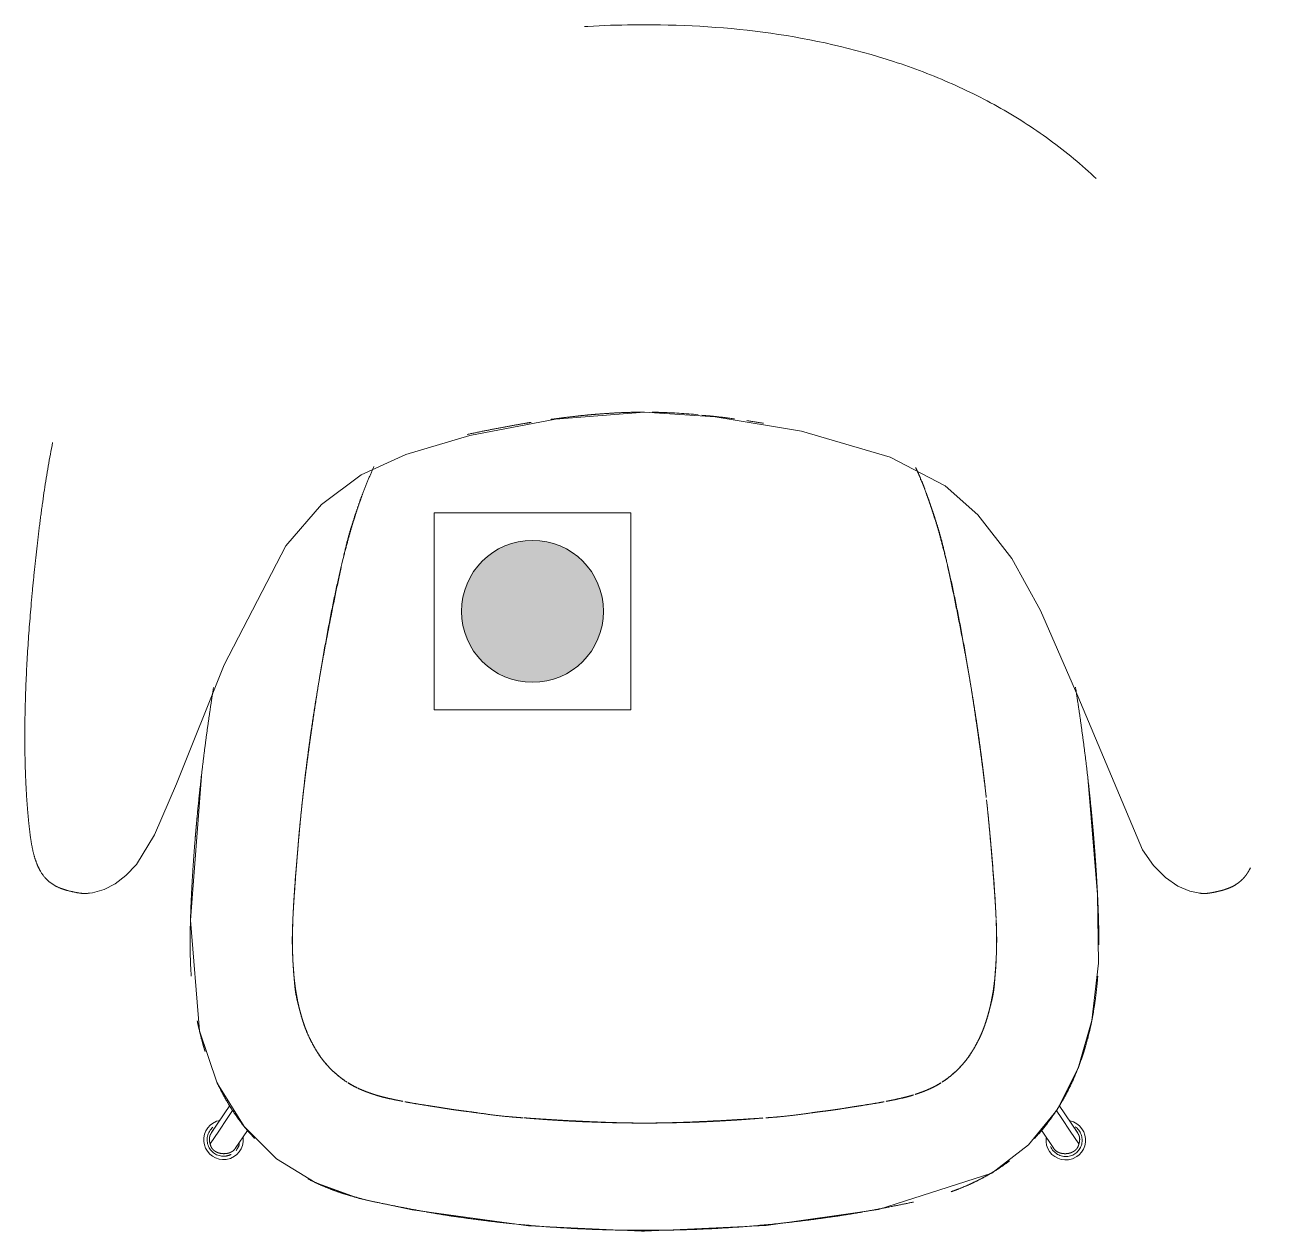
# Model space of a CAD drawing. Header units: millimetres. Extents: x 1680 to 166026, y 35966 to 91121.
# Drawn here: x 130273 to 131046, y 55981 to 56734 of the extents above; entities that cross this region are included whole.
import ezdxf

# ---------------------------------------------------------------- set-up
doc = ezdxf.new("R2010")
doc.units = ezdxf.units.MM
doc.linetypes.add('IMPORT-ACAD_ISO03W100', pattern=[762, 304.8, -457.2])
doc.layers.add('A-GENM', color=13, linetype='Continuous', lineweight=18)
doc.layers.add('G-IMPT', color=8, linetype='Continuous', lineweight=18)

# ---------------------------------------------------------------- blocks, each defined once
blk = doc.blocks.new('plan')
at = {"layer": 'A-GENM', "color": 252, "linetype": 'IMPORT-ACAD_ISO03W100', "lineweight": 20, "true_color": 0x939598}
for p, q in [((501376.35, -202913.79), (501381.69, -202905.84)), ((501381.69, -202905.84), (501385.03, -202900.88)), ((501898.87, -202900.83), (501902.24, -202905.85)), ((501902.24, -202905.85), (501907.59, -202913.8)), ((501371, -202921.74), (501376.35, -202913.79)), ((501907.59, -202913.8), (501912.94, -202921.75))]:
    blk.add_line(p, q, dxfattribs=at)
for centre, start, end in [((501379.34, -202919.26), 130.13854, 277.56977), ((501904.75, -202919.45), 277.56977, 55.12781), ((501379.34, -202919.26), 277.56977, 297.69925), ((501379.34, -202919.26), 319.87702, 345.68157), ((501904.75, -202919.45), 202.70489, 277.56977)]:
    blk.add_arc(centre, 10.23, start, end, dxfattribs=at)
for points, knots in [([(501295.54, -202765.3), (501293.86, -202765.6), (501290.39, -202765.49), (501285.16, -202764.43), (501280.08, -202763.19), (501275.01, -202761.25), (501270.03, -202758.03), (501266, -202753.5), (501263.1, -202747.74), (501261.21, -202742.28), (501259.72, -202735.82), (501258.65, -202728.75), (501257.85, -202721.49), (501257.17, -202714.22), (501256.61, -202706.93), (501256.02, -202697.17), (501255.55, -202685.02), (501255.34, -202670.36), (501255.45, -202655.27), (501255.99, -202635.12), (501257.24, -202610.78), (501259.26, -202585.31), (501261.17, -202565.64), (501262.76, -202550.9), (501264.53, -202536), (501267.13, -202516.15), (501271.08, -202491.28), (501277.29, -202462.12), (501285.75, -202433.19), (501297.03, -202405.05), (501311.47, -202378.23), (501334.7, -202344.58), (501363.5, -202314.53), (501396.92, -202289.05), (501430.78, -202268.34), (501474.79, -202248.88), (501529.19, -202233.48), (501585.3, -202224.92), (501623.11, -202223.29), (501641.98, -202223.3)], [0.2820513, 0.2820513, 0.2820513, 0.2820513, 0.2948718, 0.3076923, 0.3205128, 0.3333333, 0.3461538, 0.3589744, 0.3653846, 0.3717949, 0.3782051, 0.3846154, 0.3910256, 0.3974359, 0.4038462, 0.4102564, 0.4230769, 0.4358974, 0.4487179, 0.4615385, 0.4871795, 0.5128205, 0.525641, 0.5384615, 0.5512821, 0.5641026, 0.5897436, 0.6153846, 0.6410256, 0.6666667, 0.6923077, 0.7179487, 0.7692308, 0.7948718, 0.8205128, 0.8653846, 0.9102564, 0.9551282, 1, 1, 1, 1]), ([(501641.98, -202223.3), (501668.34, -202223.3), (501721.1, -202226.49), (501785.36, -202240.99), (501834.2, -202259.59), (501868.87, -202277.24), (501900.93, -202298.81), (501929.72, -202323.98), (501950.64, -202347.54), (501965.3, -202367.74), (501975.21, -202383.5), (501984.01, -202399.83), (501991.63, -202416.68), (501997.04, -202431.06), (502000.85, -202442.7), (502003.47, -202451.49), (502005.85, -202460.33), (502007.66, -202467.73), (502009.02, -202473.66), (502009.99, -202478.13), (502010.91, -202482.58), (502011.81, -202487.11), (502012.62, -202491.38), (502013.32, -202495.22), (502013.97, -202498.94), (502014.83, -202504), (502015.96, -202511.04), (502017.62, -202522.32), (502019.7, -202538.15), (502021.49, -202553.69), (502022.87, -202566.7), (502023.83, -202576.54), (502024.56, -202584.62), (502025.1, -202590.93), (502025.47, -202595.51), (502025.82, -202600.09), (502026.28, -202606.41), (502026.82, -202614.53), (502027.38, -202624.42), (502027.99, -202637.54), (502028.38, -202650.11), (502028.54, -202661.27), (502028.57, -202668.67), (502028.53, -202675.07), (502028.41, -202682.64), (502028.18, -202690.46), (502027.9, -202696.86), (502027.65, -202701.51), (502027.44, -202704.95), (502027.23, -202708.11), (502027.04, -202710.73), (502026.85, -202713.01), (502026.63, -202715.71), (502026.4, -202718.13), (502026.16, -202720.67), (502025.94, -202722.78), (502025.7, -202725.03), (502025.36, -202727.95), (502024.87, -202731.57), (502024.18, -202735.75), (502023.34, -202739.69), (502022.36, -202743.31), (502021.23, -202746.57), (502020.2, -202748.96), (502019.34, -202750.68), (502018.65, -202751.88), (502018, -202752.93), (502017.2, -202754.09), (502016.22, -202755.34), (502014.84, -202756.84), (502012.97, -202758.51), (502010.32, -202760.37), (502007.15, -202761.96), (502004.35, -202762.96), (502002.14, -202763.6), (502000.82, -202763.93), (501999.79, -202764.18), (501998.72, -202764.42), (501997.34, -202764.71), (501995.66, -202765.04), (501993.44, -202765.4), (501990.78, -202765.62), (501989, -202765.43), (501988.23, -202765.27)], [0, 0, 0, 0, 0.0540541, 0.1081081, 0.1351351, 0.1621622, 0.1891892, 0.2162162, 0.2432432, 0.2567568, 0.2702703, 0.2837838, 0.2972973, 0.3108108, 0.3175676, 0.3243243, 0.3310811, 0.3378378, 0.3412162, 0.3445946, 0.347973, 0.3513514, 0.3547297, 0.3581081, 0.3614865, 0.3648649, 0.3716216, 0.3783784, 0.3851351, 0.3918919, 0.3952703, 0.3986486, 0.402027, 0.4037162, 0.4054054, 0.4070946, 0.4087838, 0.4121622, 0.4155405, 0.4189189, 0.4256757, 0.4290541, 0.4324324, 0.4358108, 0.4391892, 0.4459459, 0.4527027, 0.4560811, 0.4594595, 0.4628378, 0.4662162, 0.4695946, 0.472973, 0.4797297, 0.4831081, 0.4864865, 0.4898649, 0.4932432, 0.5, 0.5067568, 0.5135135, 0.5202703, 0.527027, 0.5337838, 0.5371622, 0.5405405, 0.5439189, 0.5472973, 0.5540541, 0.5608108, 0.5675676, 0.5743243, 0.5810811, 0.5878378, 0.5912162, 0.5945946, 0.5962838, 0.597973, 0.6013514, 0.6047297, 0.6081081, 0.6148649, 0.6216216, 0.6216216, 0.6216216, 0.6216216]), ([(501641.97, -202465.07), (501639.13, -202465.07), (501633.45, -202465.15), (501624.94, -202465.48), (501617.84, -202465.92), (501612.2, -202466.35), (501609.34, -202466.6), (501607.96, -202466.73)], [0, 0, 0, 0, 0.01923077, 0.03846154, 0.05769231, 0.06730769, 0.07687821, 0.07687821, 0.07687821, 0.07687821]), ([(501571.33, -202471.45), (501570, -202471.66), (501566.17, -202472.29), (501559.08, -202473.52), (501550.08, -202475.17), (501540.7, -202477.02), (501534.44, -202478.34), (501531.36, -202479.01), (501531.34, -202479.01)], [0.1579071, 0.1579071, 0.1579071, 0.1579071, 0.16346154, 0.17307692, 0.18269231, 0.19230769, 0.20192308, 0.20198578, 0.20198578, 0.20198578, 0.20198578]), ([(501607.94, -202466.73), (501606.55, -202466.86), (501603.87, -202467.12), (501599.03, -202467.63), (501593.29, -202468.29), (501587.62, -202469.03), (501583.99, -202469.53), (501583.51, -202469.6)], [0.07692308, 0.07692308, 0.07692308, 0.07692308, 0.08653846, 0.09615385, 0.11538462, 0.13461538, 0.1375319, 0.1375319, 0.1375319, 0.1375319]), ([(501698.2, -202469.3), (501694.2, -202468.75), (501687.36, -202467.82), (501680.49, -202467.24), (501677.64, -202467.03)], [-41.52905, -41.52905, -41.52905, -41.52905, -30.74656, -23.130355, -23.130355, -23.130355, -23.130355]), ([(501423.49, -202818.88), (501423.38, -202817.92), (501423.17, -202815.74), (501422.8, -202811.13), (501422.46, -202804.52), (501422.32, -202796.46), (501422.41, -202788.67), (501422.59, -202782.1), (501422.93, -202774.5), (501423.61, -202763.06), (501424.84, -202746.97), (501426.29, -202729.92), (501427.59, -202716.57), (501428.44, -202708.59), (501429.15, -202702.4), (501429.88, -202696.18), (501430.85, -202688.42), (501432.07, -202679.12), (501433.35, -202669.83), (501434.67, -202660.55), (501436.03, -202651.29), (501437.45, -202642.02), (501438.91, -202632.84), (501440.48, -202623.39), (501442.75, -202610.23), (501445.84, -202593.53), (501449.68, -202574.74), (501453.33, -202558.94), (501456.2, -202547.75), (501458.51, -202539.42), (501460.28, -202533.44), (501461.84, -202528.43), (501463.18, -202524.27), (501464.67, -202519.87), (501466.7, -202514.13), (501469.43, -202507.08), (501471.83, -202501.57), (501473.09, -202498.9)], [0.5729301, 0.5729301, 0.5729301, 0.5729301, 0.5803571, 0.5892857, 0.6071429, 0.625, 0.6339286, 0.6428571, 0.6517857, 0.6607143, 0.6785714, 0.6964286, 0.7053571, 0.7142857, 0.71875, 0.7232143, 0.7321429, 0.7410714, 0.75, 0.7589286, 0.7678571, 0.7767857, 0.7857143, 0.7946429, 0.8035714, 0.8214286, 0.8392857, 0.8571429, 0.875, 0.8928571, 0.9107143, 0.9196429, 0.9285714, 0.9375, 0.9464286, 0.9642857, 0.9816443, 0.9816443, 0.9816443, 0.9816443]), ([(501473.17, -202499.03), (501471.96, -202501.73), (501469.59, -202507.22), (501466.82, -202514.22), (501464.72, -202519.91), (501463.7, -202522.82), (501463.21, -202524.23)], [0.00802918, 0.00802918, 0.00802918, 0.00802918, 0.015625, 0.0234375, 0.02734375, 0.0312443, 0.0312443, 0.0312443, 0.0312443]), ([(501820.66, -202524.01), (501820.18, -202522.6), (501819.16, -202519.71), (501817.07, -202514.05), (501814.39, -202507.33), (501812.18, -202502.11), (501811.07, -202499.65)], [0.96875, 0.96875, 0.96875, 0.96875, 0.97265625, 0.9765625, 0.984375, 0.99131663, 0.99131663, 0.99131663, 0.99131663]), ([(501811.15, -202499.53), (501812.29, -202502.01), (501814.61, -202507.3), (501817.24, -202514.13), (501819.28, -202519.87), (501820.76, -202524.28), (501822.11, -202528.43), (501823.67, -202533.44), (501825.44, -202539.43), (501827.75, -202547.76), (501830.62, -202558.95), (501834.27, -202574.74), (501838.11, -202593.53), (501841.19, -202610.24), (501843.47, -202623.39), (501845.03, -202632.84), (501846.49, -202642.02), (501847.91, -202651.3), (501849.27, -202660.56), (501850.59, -202669.84), (501851.87, -202679.13), (501853.09, -202688.42), (501854.19, -202697.24), (501854.85, -202702.91), (501855.15, -202705.52)], [0.0197149, 0.0197149, 0.0197149, 0.0197149, 0.0357143, 0.0535714, 0.0625, 0.0714286, 0.0803571, 0.0892857, 0.1071429, 0.125, 0.1428571, 0.1607143, 0.1785714, 0.1964286, 0.2053571, 0.2142857, 0.2232143, 0.2321429, 0.2410714, 0.25, 0.2589286, 0.2678571, 0.2767857, 0.2842434, 0.2842434, 0.2842434, 0.2842434]), ([(501463.21, -202524.24), (501462.72, -202525.65), (501461.78, -202528.39), (501460.1, -202533.34), (501458.23, -202539.26), (501455.98, -202547.57), (501454.23, -202555.05), (501453.23, -202559.56)], [0.03125, 0.03125, 0.03125, 0.03125, 0.03515625, 0.0390625, 0.046875, 0.0546875, 0.0625, 0.0625, 0.0625, 0.0625]), ([(501830.63, -202559.21), (501829.63, -202554.72), (501827.88, -202547.26), (501825.64, -202538.97), (501823.76, -202533.07), (501822.11, -202528.21), (501821.2, -202525.56), (501820.74, -202524.23)], [0.9375, 0.9375, 0.9375, 0.9375, 0.9453125, 0.953125, 0.9609375, 0.96484375, 0.96854931, 0.96854931, 0.96854931, 0.96854931]), ([(501453.21, -202559.67), (501452.21, -202564.16), (501449.96, -202574.69), (501446.81, -202590.27), (501444.25, -202603.39), (501442.38, -202613.31), (501440.59, -202623.13), (501439.5, -202629.39), (501438.97, -202632.48)], [0.06256116, 0.06256116, 0.06256116, 0.06256116, 0.0703125, 0.078125, 0.08203125, 0.0859375, 0.08984375, 0.09375, 0.09375, 0.09375, 0.09375]), ([(501844.85, -202631.77), (501844.33, -202628.7), (501843.24, -202622.46), (501840.86, -202609.44), (501837.67, -202592.88), (501833.91, -202574.39), (501831.69, -202563.99), (501830.71, -202559.59)], [0.90625, 0.90625, 0.90625, 0.90625, 0.91015625, 0.9140625, 0.921875, 0.9296875, 0.93728197, 0.93728197, 0.93728197, 0.93728197]), ([(501438.92, -202632.79), (501438.42, -202635.77), (501437.43, -202641.75), (501435.97, -202650.87), (501434.58, -202660.1), (501433.24, -202669.35), (501431.98, -202678.63), (501430.79, -202687.92), (501429.68, -202697.26), (501428.99, -202703.45), (501428.66, -202706.59)], [0.09388168, 0.09388168, 0.09388168, 0.09388168, 0.09765625, 0.1015625, 0.10546875, 0.109375, 0.11328125, 0.1171875, 0.12109375, 0.125, 0.125, 0.125, 0.125]), ([(501855.16, -202705.52), (501854.82, -202702.38), (501854.13, -202696.2), (501853.02, -202686.89), (501851.83, -202677.64), (501850.57, -202668.41), (501849.24, -202659.22), (501847.84, -202650.06), (501846.43, -202641.23), (501845.49, -202635.52), (501845.03, -202632.8)], [0.875, 0.875, 0.875, 0.875, 0.87890625, 0.8828125, 0.88671875, 0.890625, 0.89453125, 0.8984375, 0.90234375, 0.90581391, 0.90581391, 0.90581391, 0.90581391]), ([(501373.1, -202636.89), (501373.1, -202636.9), (501372.78, -202638.95), (501372.09, -202643.38), (501370.86, -202651.52), (501369.5, -202661), (501368.09, -202671.38), (501366.7, -202682.28), (501365.4, -202693.3), (501364.22, -202704.04), (501363.37, -202712.41), (501362.79, -202718.58), (501362.39, -202722.86), (501362.04, -202726.86), (501361.61, -202732.02), (501361.12, -202738.08), (501360.62, -202744.87), (501360.05, -202753.39), (501359.47, -202763.3), (501359.03, -202772.98), (501358.77, -202780.82), (501358.57, -202788.46), (501358.44, -202797.66), (501358.66, -202807.94), (501359.02, -202814.17), (501359.23, -202817.09)], [0.1937237, 0.1937237, 0.1937237, 0.1937237, 0.19375, 0.2, 0.20625, 0.2125, 0.21875, 0.225, 0.23125, 0.2375, 0.24375, 0.246875, 0.25, 0.253125, 0.25625, 0.2625, 0.26875, 0.275, 0.2875, 0.3, 0.30625, 0.3125, 0.325, 0.3375, 0.35, 0.35, 0.35, 0.35]), ([(501925.44, -202797.55), (501925.45, -202793.99), (501925.37, -202788.47), (501925.17, -202780.83), (501924.97, -202774.96), (501924.73, -202769.1), (501924.35, -202761.34), (501923.89, -202753.4), (501923.32, -202744.88), (501922.82, -202738.09), (501922.33, -202732.03), (501921.9, -202726.87), (501921.54, -202722.87), (501921.15, -202718.59), (501920.57, -202712.42), (501919.72, -202704.05), (501918.54, -202693.31), (501917.24, -202682.29), (501915.85, -202671.39), (501914.44, -202661.01), (501913.08, -202651.53), (501911.86, -202643.39), (501911.15, -202638.88), (501910.81, -202636.76), (501910.8, -202636.67)], [0.675, 0.675, 0.675, 0.675, 0.6875, 0.69375, 0.7, 0.70625, 0.7125, 0.725, 0.73125, 0.7375, 0.74375, 0.746875, 0.75, 0.753125, 0.75625, 0.7625, 0.76875, 0.775, 0.78125, 0.7875, 0.79375, 0.8, 0.80625, 0.8065152, 0.8065152, 0.8065152, 0.8065152]), ([(501428.61, -202707.06), (501428.29, -202710.05), (501427.65, -202716.29), (501426.72, -202726.16), (501425.82, -202736.32), (501424.71, -202749.77), (501423.75, -202762.61), (501423.02, -202773.96), (501422.59, -202781.48), (501422.33, -202787.99), (501422.21, -202795.73), (501422.39, -202803.78), (501422.82, -202810.41), (501423.2, -202815.24), (501423.41, -202818.2), (501423.57, -202820.46), (501423.74, -202822.51), (501423.98, -202824.79), (501424.3, -202827.15), (501424.79, -202829.94), (501425.37, -202832.42), (501426.04, -202835.01), (501426.58, -202837.16), (501427.17, -202839.44), (501428, -202842.44), (501429.13, -202846.17), (501430.7, -202850.57), (501431.93, -202853.42), (501432.59, -202854.83)], [0.1251944, 0.1251944, 0.1251944, 0.1251944, 0.1289062, 0.1328125, 0.1367188, 0.140625, 0.1484375, 0.1523438, 0.15625, 0.1601562, 0.1640625, 0.171875, 0.1796875, 0.1835938, 0.1875, 0.1894531, 0.1914062, 0.1953125, 0.1992188, 0.203125, 0.2109375, 0.2148438, 0.21875, 0.2226562, 0.2265625, 0.234375, 0.2421875, 0.25, 0.25, 0.25, 0.25]), ([(501855.32, -202707.06), (501855.67, -202710.2), (501856.35, -202716.57), (501857.32, -202726.59), (501858.23, -202736.74), (501859.35, -202750.2), (501860.33, -202763.07), (501860.98, -202774.15), (501861.2, -202778.93), (501861.28, -202781.03)], [0.28571429, 0.28571429, 0.28571429, 0.28571429, 0.29464286, 0.30357143, 0.3125, 0.32142857, 0.33928571, 0.34821429, 0.35601709, 0.35601709, 0.35601709, 0.35601709]), ([(501861.29, -202780.7), (501861.18, -202778.33), (501860.89, -202773.27), (501860.13, -202761.81), (501859.16, -202748.88), (501858.03, -202735.35), (501857.12, -202725.14), (501856.21, -202715.62), (501855.61, -202709.72), (501855.33, -202707.07)], [0.84375, 0.84375, 0.84375, 0.84375, 0.84765625, 0.8515625, 0.859375, 0.86328125, 0.8671875, 0.87109375, 0.87436075, 0.87436075, 0.87436075, 0.87436075]), ([(501841.53, -202870.82), (501842.52, -202869.63), (501844.4, -202867.17), (501846.97, -202863.2), (501849.29, -202859.07), (501851.03, -202855.57), (501852.31, -202852.75), (501853.48, -202849.87), (501854.79, -202846.22), (501855.92, -202842.49), (501856.75, -202839.51), (501857.33, -202837.22), (501857.89, -202835.09), (501858.55, -202832.52), (501859.13, -202830.06), (501859.62, -202827.29), (501859.95, -202824.93), (501860.19, -202822.64), (501860.36, -202820.57), (501860.52, -202818.29), (501860.73, -202815.28), (501861.1, -202810.35), (501861.53, -202803.55), (501861.71, -202795.32), (501861.59, -202787.76), (501861.44, -202783.74), (501861.35, -202781.79)], [0.71875, 0.71875, 0.71875, 0.71875, 0.7265625, 0.734375, 0.7421875, 0.75, 0.7539062, 0.7578125, 0.765625, 0.7734375, 0.7773438, 0.78125, 0.7851562, 0.7890625, 0.796875, 0.8007812, 0.8046875, 0.8085938, 0.8105469, 0.8125, 0.8164062, 0.8203125, 0.828125, 0.8359375, 0.8398438, 0.8431433, 0.8431433, 0.8431433, 0.8431433]), ([(501861.32, -202781.93), (501861.4, -202784.29), (501861.53, -202788.68), (501861.62, -202796.46), (501861.51, -202802.92), (501861.27, -202808.49), (501861.04, -202812.34), (501860.8, -202815.36), (501860.59, -202817.56), (501860.48, -202818.59), (501860.43, -202819.03)], [0.35714286, 0.35714286, 0.35714286, 0.35714286, 0.36607143, 0.375, 0.39285714, 0.40178571, 0.41071429, 0.41964286, 0.42410714, 0.42745949, 0.42745949, 0.42745949, 0.42745949]), ([(501426.61, -202837.15), (501426.5, -202836.68), (501426.22, -202835.52), (501425.69, -202833.13), (501425.19, -202830.63), (501424.7, -202827.84), (501424.33, -202825.48), (501423.94, -202822.77), (501423.66, -202820.44), (501423.51, -202819.13), (501423.5, -202818.96)], [0.50319109, 0.50319109, 0.50319109, 0.50319109, 0.50892857, 0.51785714, 0.53571429, 0.54464286, 0.55357143, 0.5625, 0.57142857, 0.57270544, 0.57270544, 0.57270544, 0.57270544]), ([(501860.39, -202819.46), (501860.26, -202820.61), (501859.99, -202822.78), (501859.48, -202826.4), (501858.86, -202830.02), (501858.24, -202833.14), (501857.71, -202835.54), (501857.43, -202836.73), (501857.31, -202837.22)], [0.42857143, 0.42857143, 0.42857143, 0.42857143, 0.4375, 0.44642857, 0.46428571, 0.48214286, 0.49107143, 0.49706008, 0.49706008, 0.49706008, 0.49706008]), ([(501885.21, -202918.4), (501887.61, -202915.85), (501892.17, -202910.55), (501898.34, -202902.07), (501903.81, -202893.12), (501908.56, -202883.8), (501912.04, -202875.69), (501914.45, -202869.12), (501916.08, -202864.15), (501917.47, -202859.52), (501918.66, -202855.12), (501919.62, -202851.23), (501920.39, -202847.8), (501920.98, -202844.97), (501921.56, -202841.98), (501922.28, -202837.93), (501923.11, -202832.57), (501924, -202825.44), (501924.5, -202820.01), (501924.71, -202817.1)], [0.4, 0.4, 0.4, 0.4, 0.425, 0.45, 0.475, 0.5, 0.525, 0.5375, 0.55, 0.5625, 0.575, 0.5875, 0.59375, 0.6, 0.60625, 0.6125, 0.625, 0.6375, 0.65, 0.65, 0.65, 0.65]), ([(501442.36, -202870.7), (501440.59, -202868.54), (501437.15, -202863.71), (501433.58, -202857.1), (501431.08, -202851.36), (501429.44, -202846.96), (501428.25, -202843.22), (501427.4, -202840.22), (501427, -202838.69), (501426.81, -202837.94)], [0.3609498, 0.3609498, 0.3609498, 0.3609498, 0.3928571, 0.4285714, 0.4464286, 0.4642857, 0.4821429, 0.4910714, 0.5, 0.5, 0.5, 0.5]), ([(501857.13, -202837.95), (501856.94, -202838.69), (501856.54, -202840.23), (501855.69, -202843.23), (501854.5, -202846.97), (501852.86, -202851.37), (501850.36, -202857.11), (501846.78, -202863.73), (501843.32, -202868.58), (501841.54, -202870.75)], [0.5, 0.5, 0.5, 0.5, 0.5089286, 0.5178571, 0.5357143, 0.5535714, 0.5714286, 0.6071429, 0.6392622, 0.6392622, 0.6392622, 0.6392622]), ([(501362.96, -202844.93), (501363.15, -202845.9), (501363.55, -202847.79), (501364.32, -202851.22), (501365.27, -202855.11), (501366.47, -202859.51), (501367.39, -202862.6), (501367.89, -202864.2)], [0.4, 0.4, 0.4, 0.4, 0.40625, 0.4125, 0.425, 0.4375, 0.45, 0.45, 0.45, 0.45]), ([(501432.82, -202855.32), (501433.4, -202856.56), (501434.73, -202859.19), (501436.95, -202863.17), (501439.51, -202867.13), (501441.39, -202869.59), (501442.38, -202870.77)], [0.25090937, 0.25090937, 0.25090937, 0.25090937, 0.2578125, 0.265625, 0.2734375, 0.28125, 0.28125, 0.28125, 0.28125]), ([(501456.31, -202883.21), (501453.95, -202881.69), (501449.19, -202878.12), (501444.83, -202873.67), (501442.65, -202871.06), (501442.48, -202870.85)], [0.28938141, 0.28938141, 0.28938141, 0.28938141, 0.32142857, 0.35714286, 0.36023268, 0.36023268, 0.36023268, 0.36023268]), ([(501442.73, -202871.2), (501443.62, -202872.24), (501445.59, -202874.39), (501448.85, -202877.54), (501452.46, -202880.56), (501454.96, -202882.37), (501456.25, -202883.21)], [0.28218006, 0.28218006, 0.28218006, 0.28218006, 0.2890625, 0.296875, 0.3046875, 0.3125, 0.3125, 0.3125, 0.3125]), ([(501841.45, -202870.86), (501841.28, -202871.07), (501839.1, -202873.68), (501835.62, -202877.24), (501830.97, -202880.96), (501828.63, -202882.56), (501827.57, -202883.25)], [0.63980653, 0.63980653, 0.63980653, 0.63980653, 0.64285714, 0.67857143, 0.69642857, 0.71086759, 0.71086759, 0.71086759, 0.71086759]), ([(501827.61, -202883.26), (501828.9, -202882.42), (501831.4, -202880.61), (501835.03, -202877.59), (501838.31, -202874.43), (501840.29, -202872.27), (501841.18, -202871.22)], [0.6875, 0.6875, 0.6875, 0.6875, 0.6953125, 0.703125, 0.7109375, 0.71785503, 0.71785503, 0.71785503, 0.71785503]), ([(501456.8, -202883.56), (501457.91, -202884.27), (501460.36, -202885.69), (501464.35, -202887.6), (501467.95, -202889.05), (501470.86, -202890.12), (501472.32, -202890.64), (501473.04, -202890.88)], [0.31361246, 0.31361246, 0.31361246, 0.31361246, 0.3203125, 0.328125, 0.3359375, 0.33984375, 0.34375, 0.34375, 0.34375, 0.34375]), ([(501489.48, -202894.87), (501487.19, -202894.43), (501482.97, -202893.54), (501480.24, -202892.87), (501478.63, -202892.46), (501477.53, -202892.16), (501476.44, -202891.86), (501475.31, -202891.54), (501474.27, -202891.23), (501473.13, -202890.88), (501471.65, -202890.4), (501469.8, -202889.76), (501467.6, -202888.94), (501464.71, -202887.76), (501461.17, -202886.09), (501458.45, -202884.54), (501457.12, -202883.72)], [0.1480045, 0.1480045, 0.1480045, 0.1480045, 0.1607143, 0.1785714, 0.1875, 0.1964286, 0.2053571, 0.2098214, 0.2142857, 0.21875, 0.2232143, 0.2321429, 0.2410714, 0.25, 0.2678571, 0.2857143, 0.2857143, 0.2857143, 0.2857143]), ([(501826.81, -202883.72), (501825.48, -202884.55), (501822.76, -202886.09), (501819.22, -202887.76), (501816.33, -202888.95), (501814.14, -202889.77), (501812.28, -202890.41), (501811.15, -202890.77), (501810.75, -202890.9), (501810.73, -202890.9)], [0.71428571, 0.71428571, 0.71428571, 0.71428571, 0.73214286, 0.75, 0.75892857, 0.76785714, 0.77678571, 0.78125, 0.78153289, 0.78153289, 0.78153289, 0.78153289]), ([(501810.8, -202890.92), (501811.53, -202890.67), (501812.99, -202890.16), (501815.9, -202889.09), (501819.5, -202887.64), (501823.5, -202885.74), (501825.97, -202884.3), (501827.1, -202883.59)], [0.65625, 0.65625, 0.65625, 0.65625, 0.66015625, 0.6640625, 0.671875, 0.6796875, 0.6864708, 0.6864708, 0.6864708, 0.6864708]), ([(501474.21, -202891.27), (501474.55, -202891.38), (501475.61, -202891.72), (501478.13, -202892.45), (501481.79, -202893.34), (501485.57, -202894.12), (501488.72, -202894.74), (501490.33, -202895.06), (501491.16, -202895.23)], [0.34584215, 0.34584215, 0.34584215, 0.34584215, 0.34765625, 0.3515625, 0.359375, 0.3671875, 0.37109375, 0.375, 0.375, 0.375, 0.375]), ([(501492.44, -202895.48), (501492.85, -202895.55), (501494.12, -202895.8), (501497.21, -202896.35), (501501.8, -202897.11), (501506.42, -202897.83), (501509.96, -202898.38), (501512.54, -202898.78), (501514.86, -202899.15), (501517.58, -202899.6), (501520.05, -202900), (501522.76, -202900.41), (501525.05, -202900.73), (501527.7, -202901.08), (501530.92, -202901.47), (501534.47, -202901.93), (501539.25, -202902.61), (501545.81, -202903.55), (501553.79, -202904.49), (501560.98, -202905.14), (501564.68, -202905.42), (501566.35, -202905.53)], [0.37700058, 0.37700058, 0.37700058, 0.37700058, 0.37890625, 0.3828125, 0.390625, 0.3984375, 0.40234375, 0.40625, 0.41015625, 0.4140625, 0.421875, 0.42578125, 0.4296875, 0.43359375, 0.4375, 0.44140625, 0.4453125, 0.453125, 0.4609375, 0.46484375, 0.46774463, 0.46774463, 0.46774463, 0.46774463]), ([(501717.65, -202905.53), (501719.23, -202905.42), (501722.85, -202905.16), (501729.96, -202904.51), (501737.94, -202903.57), (501744.51, -202902.63), (501749.29, -202901.95), (501752.84, -202901.5), (501756.06, -202901.11), (501758.7, -202900.76), (501760.99, -202900.44), (501763.7, -202900.03), (501766.18, -202899.63), (501768.9, -202899.19), (501771.22, -202898.81), (501773.81, -202898.41), (501777.37, -202897.86), (501782, -202897.13), (501786.62, -202896.37), (501789.74, -202895.81), (501791.05, -202895.56), (501791.49, -202895.48)], [0.53238768, 0.53238768, 0.53238768, 0.53238768, 0.53515625, 0.5390625, 0.546875, 0.5546875, 0.55859375, 0.5625, 0.56640625, 0.5703125, 0.57421875, 0.578125, 0.5859375, 0.58984375, 0.59375, 0.59765625, 0.6015625, 0.609375, 0.6171875, 0.62109375, 0.62313824, 0.62313824, 0.62313824, 0.62313824]), ([(501792.69, -202895.25), (501793.51, -202895.08), (501795.13, -202894.76), (501798.28, -202894.15), (501802.05, -202893.37), (501805.72, -202892.47), (501808.26, -202891.74), (501809.35, -202891.4), (501809.72, -202891.28)], [0.625, 0.625, 0.625, 0.625, 0.62890625, 0.6328125, 0.640625, 0.6484375, 0.65234375, 0.65430872, 0.65430872, 0.65430872, 0.65430872]), ([(501809.68, -202891.23), (501809.31, -202891.34), (501808.62, -202891.54), (501807.49, -202891.87), (501806.4, -202892.17), (501805.31, -202892.46), (501803.7, -202892.87), (501800.94, -202893.55), (501796.63, -202894.46), (501794.23, -202894.92)], [0.78571429, 0.78571429, 0.78571429, 0.78571429, 0.79017857, 0.79464286, 0.80357143, 0.8125, 0.82142857, 0.83928571, 0.85240078, 0.85240078, 0.85240078, 0.85240078]), ([(501568.11, -202905.65), (501570.43, -202905.81), (501575.41, -202906.12), (501586.66, -202906.82), (501599.35, -202907.53), (501612.63, -202908.13), (501622.67, -202908.5), (501630.91, -202908.71), (501637.32, -202908.79), (501640.42, -202908.81), (501641.97, -202908.81)], [0.46875, 0.46875, 0.46875, 0.46875, 0.47265625, 0.4765625, 0.484375, 0.48828125, 0.4921875, 0.49609375, 0.49804688, 0.49998921, 0.49998921, 0.49998921, 0.49998921]), ([(501641.97, -202908.77), (501635.7, -202908.77), (501623.18, -202908.65), (501607.53, -202908.14), (501595.02, -202907.54), (501585.64, -202906.98), (501577.83, -202906.42), (501572, -202905.95), (501569.31, -202905.72), (501568.16, -202905.62)], [0, 0, 0, 0, 0.01785714, 0.03571429, 0.04464286, 0.05357143, 0.0625, 0.06696429, 0.07024155, 0.07024155, 0.07024155, 0.07024155]), ([(501715.71, -202905.62), (501714.58, -202905.72), (501711.91, -202905.95), (501706.1, -202906.42), (501698.29, -202906.98), (501688.92, -202907.54), (501676.41, -202908.15), (501660.75, -202908.65), (501648.23, -202908.77), (501641.97, -202908.77)], [0.92981512, 0.92981512, 0.92981512, 0.92981512, 0.93303571, 0.9375, 0.94642857, 0.95535714, 0.96428571, 0.98214286, 1, 1, 1, 1]), ([(501641.99, -202908.81), (501643.55, -202908.81), (501646.65, -202908.8), (501653.07, -202908.71), (501661.29, -202908.5), (501671.3, -202908.14), (501684.53, -202907.54), (501697.17, -202906.83), (501708.39, -202906.14), (501713.35, -202905.82), (501715.67, -202905.67)], [0.5, 0.5, 0.5, 0.5, 0.50195312, 0.50390625, 0.5078125, 0.51171875, 0.515625, 0.5234375, 0.52734375, 0.53125, 0.53125, 0.53125, 0.53125]), ([(501372.99, -202913.38), (501372.74, -202913.66), (501372.24, -202914.25), (501371.57, -202915.24), (501371.11, -202916.1), (501370.84, -202916.81), (501370.69, -202917.33), (501370.58, -202917.86), (501370.5, -202918.57), (501370.49, -202919.47), (501370.65, -202920.59), (501370.86, -202921.35), (501371, -202921.74)], [-0.25, -0.25, -0.25, -0.25, -0.21875, -0.1875, -0.15625, -0.140625, -0.125, -0.109375, -0.09375, -0.0625, -0.03125, 0, 0, 0, 0]), ([(501912.94, -202921.75), (501913.07, -202921.36), (501913.29, -202920.6), (501913.44, -202919.48), (501913.44, -202918.57), (501913.35, -202917.86), (501913.25, -202917.34), (501913.1, -202916.81), (501912.82, -202916.11), (501912.37, -202915.24), (501911.69, -202914.25), (501911.2, -202913.67), (501910.94, -202913.39)], [-1, -1, -1, -1, -0.96875, -0.9375, -0.90625, -0.890625, -0.875, -0.859375, -0.84375, -0.8125, -0.78125, -0.75, -0.75, -0.75, -0.75]), ([(501386.19, -202925.31), (501385.95, -202925.57), (501385.57, -202925.93), (501385.02, -202926.35), (501384.45, -202926.72), (501383.82, -202927.04), (501383.16, -202927.29), (501382.67, -202927.46), (501382.17, -202927.6), (501381.48, -202927.74), (501380.27, -202927.91), (501378.78, -202927.91), (501377.44, -202927.71), (501376.59, -202927.5), (501375.77, -202927.24), (501374.95, -202926.89), (501374.21, -202926.46), (501373.67, -202926.09), (501373.16, -202925.67), (501372.55, -202925.07), (501371.6, -202923.83), (501371.15, -202922.63), (501371, -202921.74)], [0, 0, 0, 0, 0.055556, 0.083333, 0.111111, 0.166667, 0.194444, 0.222222, 0.25, 0.277778, 0.333333, 0.444444, 0.513889, 0.548611, 0.583333, 0.652778, 0.6875, 0.722222, 0.756944, 0.791667, 0.861111, 1, 1, 1, 1]), ([(501912.94, -202921.75), (501912.81, -202922.46), (501912.49, -202923.44), (501911.84, -202924.48), (501911.41, -202925.03), (501910.94, -202925.54), (501910.41, -202925.99), (501909.83, -202926.39), (501909.24, -202926.75), (501908.62, -202927.06), (501907.96, -202927.31), (501907.22, -202927.55), (501906.19, -202927.78), (501904.89, -202927.92), (501903.58, -202927.9), (501902.5, -202927.76), (501901.64, -202927.57), (501900.81, -202927.32), (501899.37, -202926.75), (501898.35, -202925.97), (501897.74, -202925.32)], [0, 0, 0, 0, 0.111111, 0.166667, 0.194444, 0.222222, 0.277778, 0.305556, 0.333333, 0.388889, 0.416667, 0.444444, 0.513889, 0.583333, 0.652778, 0.722222, 0.756944, 0.791667, 0.861111, 1, 1, 1, 1]), ([(501833.26, -202951.63), (501834.13, -202951.32), (501835.87, -202950.7), (501839.14, -202949.46), (501843.02, -202947.85), (501847.49, -202945.81), (501852, -202943.55), (501856.58, -202941.04), (501861.06, -202938.35), (501865.44, -202935.47), (501868.26, -202933.43), (501869.65, -202932.38)], [0.25, 0.25, 0.25, 0.25, 0.25625, 0.2625, 0.275, 0.2875, 0.3, 0.3125, 0.325, 0.3375, 0.35, 0.35, 0.35, 0.35]), ([(501431.93, -202943.52), (501433.44, -202944.32), (501436.45, -202945.82), (501440.91, -202947.86), (501444.79, -202949.46), (501448.06, -202950.7), (501450.67, -202951.63), (501453.27, -202952.51), (501456.62, -202953.58), (501460.84, -202954.84), (501466.65, -202956.41), (501473.84, -202958.03), (501483.29, -202959.97), (501494.27, -202962.13), (501503.88, -202963.88), (501511.39, -202965.16), (501516.78, -202966.04), (501521.99, -202966.85), (501528.95, -202967.88), (501537.57, -202969.06), (501547.9, -202970.34), (501561.74, -202971.88), (501579.15, -202973.46), (501600.06, -202974.81), (501621.01, -202975.57), (501634.98, -202975.73), (501641.97, -202975.73)], [0.7, 0.7, 0.7, 0.7, 0.7125, 0.725, 0.7375, 0.74375, 0.75, 0.75625, 0.7625, 0.775, 0.7875, 0.8, 0.8125, 0.825, 0.8375, 0.84375, 0.85, 0.85625, 0.8625, 0.875, 0.8875, 0.9, 0.925, 0.95, 0.975, 1, 1, 1, 1]), ([(501641.97, -202975.73), (501648.95, -202975.73), (501662.92, -202975.57), (501683.87, -202974.81), (501704.78, -202973.47), (501722.2, -202971.88), (501736.03, -202970.35), (501746.36, -202969.07), (501754.98, -202967.88), (501761.94, -202966.85), (501767.15, -202966.04), (501772.54, -202965.17), (501780.05, -202963.89), (501789.66, -202962.14), (501800.64, -202959.97), (501806.94, -202958.68), (501809.71, -202958.09)], [0.0000002, 0.0000002, 0.0000002, 0.0000002, 0.025, 0.05, 0.075, 0.1, 0.1125, 0.125, 0.1375, 0.14375, 0.15, 0.15625, 0.1625, 0.175, 0.1875, 0.2, 0.2, 0.2, 0.2])]:
    blk.add_open_spline(points, degree=3, knots=knots, dxfattribs=at)
for points in [[(501651.69, -202465.22), (501650.08, -202465.17), (501648.46, -202465.13), (501646.83, -202465.11)], [(501675.45, -202466.68), (501667.55, -202465.96), (501659.63, -202465.46), (501651.69, -202465.22)], [(501716.15, -202472.03), (501712.68, -202471.45), (501709.2, -202470.87), (501705.72, -202470.31)], [(501375.47, -202883.72), (501376.95, -202886.9), (501380.1, -202893.13), (501385.59, -202902.09), (501391.76, -202910.54), (501396.33, -202915.81), (501398.72, -202918.36)], [(501568.04, -202905.61), (501567.67, -202905.57), (501567.29, -202905.54), (501566.91, -202905.51)], [(501386.19, -202925.31), (501386.36, -202925.08), (501386.5, -202924.85), (501386.64, -202924.61)], [(501897.29, -202924.62), (501897.43, -202924.86), (501897.58, -202925.09), (501897.74, -202925.32)]]:
    blk.add_open_spline(points, degree=3, dxfattribs=at)
at = {"layer": 'G-IMPT', "color": 252, "lineweight": 20, "true_color": 0x939598}
for p, q in [((501586.48, -202469.41), (501641.97, -202465.17)), ((501641.97, -202465.17), (501686, -202467.93)), ((501532.91, -202479.55), (501586.48, -202469.41)), ((501686, -202467.93), (501739.94, -202477.02)), ((501493, -202491.57), (501532.91, -202479.55)), ((501739.94, -202477.02), (501795.31, -202493.27)), ((501465.22, -202504.22), (501493, -202491.57)), ((501795.31, -202493.27), (501829.58, -202511.05)), ((501440.43, -202522.64), (501465.22, -202504.22)), ((501829.58, -202511.05), (501849.88, -202529.08)), ((501418.13, -202548.48), (501440.43, -202522.64)), ((501849.88, -202529.08), (501871.2, -202556.41)), ((501379.69, -202622.71), (501418.13, -202548.48)), ((501871.2, -202556.41), (501889.02, -202588.83)), ((501889.02, -202588.83), (501912.37, -202642.3)), ((501350.05, -202697.05), (501379.69, -202622.71)), ((501912.37, -202642.3), (501952.58, -202738.31)), ((501336.35, -202728.95), (501350.05, -202697.05)), ((501365.54, -202692.2), (501358.73, -202782.13)), ((501924.59, -202766.03), (501918.51, -202693.13)), ((501325, -202747.36), (501336.35, -202728.95)), ((501952.58, -202738.31), (501959.45, -202747.99)), ((501318.43, -202754.33), (501325, -202747.36)), ((501959.45, -202747.99), (501966.96, -202755.61)), ((501311.68, -202759.53), (501318.43, -202754.33)), ((501966.96, -202755.61), (501974.63, -202760.96)), ((501293.77, -202765.49), (501297.55, -202765.1)), ((501297.55, -202765.1), (501304.8, -202763.09)), ((501304.8, -202763.09), (501311.68, -202759.53)), ((501925.19, -202809.02), (501924.59, -202766.03)), ((501974.63, -202760.96), (501982.13, -202764.14)), ((501982.13, -202764.14), (501988.46, -202765.38)), ((501988.46, -202765.38), (501989.79, -202765.49)), ((501358.73, -202782.13), (501364.29, -202851.29)), ((501921.05, -202844.79), (501925.19, -202809.02)), ((501364.29, -202851.29), (501375.43, -202883.83)), ((501912.49, -202874.55), (501921.05, -202844.79)), ((501899.32, -202900.5), (501912.49, -202874.55)), ((501375.43, -202883.83), (501392.16, -202910.99)), ((501383.26, -202897.84), (501371.87, -202914.77)), ((501912.06, -202914.77), (501900.64, -202897.79)), ((501881.42, -202922.41), (501899.32, -202900.5)), ((501368.3, -202913.72), (501369.47, -202911.83)), ((501369.47, -202911.83), (501370.97, -202910.17)), ((501370.97, -202910.17), (501372.47, -202908.99)), ((501372.47, -202908.99), (501375.03, -202907.68)), ((501375.03, -202907.68), (501377.21, -202907.14)), ((501394.29, -202913.38), (501386.68, -202924.68)), ((501392.16, -202910.99), (501412.42, -202931.08)), ((501897.26, -202924.69), (501889.59, -202913.29)), ((501906.86, -202907.33), (501907.55, -202907.42)), ((501907.55, -202907.42), (501909.67, -202908.12)), ((501909.67, -202908.12), (501911.62, -202909.19)), ((501911.62, -202909.19), (501913.35, -202910.6)), ((501913.35, -202910.6), (501914.81, -202912.29)), ((501914.81, -202912.29), (501915.93, -202914.21)), ((501367.02, -202920.21), (501367.05, -202917.98)), ((501367.39, -202922.41), (501367.02, -202920.21)), ((501367.05, -202917.98), (501367.48, -202915.79)), ((501367.48, -202915.79), (501368.3, -202913.72)), ((501391.62, -202920.54), (501391.19, -202922.73)), ((501391.5, -202917.42), (501391.65, -202918.31)), ((501391.65, -202918.31), (501391.62, -202920.54)), ((501892.43, -202920.4), (501892.46, -202918.17)), ((501892.8, -202922.6), (501892.43, -202920.4)), ((501915.93, -202914.21), (501916.69, -202916.31)), ((501917.03, -202920.73), (501916.6, -202922.92)), ((501916.69, -202916.31), (501917.06, -202918.5)), ((501917.06, -202918.5), (501917.03, -202920.73)), ((501368.15, -202924.5), (501367.39, -202922.41)), ((501369.28, -202926.42), (501368.15, -202924.5)), ((501370.73, -202928.12), (501369.28, -202926.42)), ((501372.46, -202929.52), (501370.73, -202928.12)), ((501387.7, -202928.34), (501386.2, -202929.53)), ((501389.2, -202926.69), (501387.7, -202928.34)), ((501390.38, -202924.8), (501389.2, -202926.69)), ((501391.19, -202922.73), (501390.38, -202924.8)), ((501858.57, -202940), (501881.42, -202922.41)), ((501893.56, -202924.69), (501892.8, -202922.6)), ((501894.68, -202926.62), (501893.56, -202924.69)), ((501896.14, -202928.31), (501894.68, -202926.62)), ((501897.87, -202929.71), (501896.14, -202928.31)), ((501913.11, -202928.54), (501911.61, -202929.72)), ((501914.61, -202926.89), (501913.11, -202928.54)), ((501915.78, -202924.99), (501914.61, -202926.89)), ((501916.6, -202922.92), (501915.78, -202924.99)), ((501374.41, -202930.59), (501372.46, -202929.52)), ((501376.53, -202931.29), (501374.41, -202930.59)), ((501378.74, -202931.6), (501376.53, -202931.29)), ((501380.96, -202931.5), (501378.74, -202931.6)), ((501383.64, -202930.84), (501380.96, -202931.5)), ((501386.2, -202929.53), (501383.64, -202930.84)), ((501412.42, -202931.08), (501436.49, -202945.97)), ((501899.82, -202930.78), (501897.87, -202929.71)), ((501901.94, -202931.48), (501899.82, -202930.78)), ((501904.15, -202931.79), (501901.94, -202931.48)), ((501906.37, -202931.7), (501904.15, -202931.79)), ((501909.05, -202931.03), (501906.37, -202931.7)), ((501911.61, -202929.72), (501909.05, -202931.03)), ((501787.88, -202962.67), (501858.57, -202940)), ((501436.49, -202945.97), (501463.99, -202955.82)), ((501463.99, -202955.82), (501497.04, -202962.86)), ((501497.04, -202962.86), (501569.67, -202973.03)), ((501717.78, -202972.7), (501787.88, -202962.67)), ((501569.67, -202973.03), (501640.17, -202976.29)), ((501641.97, -202976.29), (501717.78, -202972.7)), ((501640.17, -202976.29), (501641.97, -202976.29))]:
    blk.add_line(p, q, dxfattribs=at)
blk = doc.blocks.new('A$C513457DA')
at = {"lineweight": 13}
h = blk.add_hatch(color=20, dxfattribs=at)
h.set_gradient(color1=(255, 63, 0), one_color=1, tint=1, name='SPHERICAL')
h.paths.add_polyline_path([(0, 65.5, 1), (131.1, 65.5, 1)])
at = {"color": 7, "lineweight": 13}
blk.add_circle((65.5, 65.5, 13.2), 65.5, dxfattribs=at)
blk = doc.blocks.new('asdasdasda')
at = {"color": 7, "lineweight": 5}
blk.add_lwpolyline([(61.42, 61.42), (61.42, -61.43), (-61.43, -61.43), (-61.43, 61.42)], close=True, dxfattribs=at)
at = {"color": 7, "lineweight": 13, "xscale": -0.6762847886416495, "yscale": 0.6762847886416495, "zscale": 0.6762847886416495, "rotation": 180}
blk.add_blockref('A$C513457DA', (-44.32, 44.32, -8.95), dxfattribs=at)

msp = doc.modelspace()

# ---------------------------------------------------------------- block references
for name, p in [('plan', (-370982.17, 258957.24)), ('asdasdasda', (130589.95, 56367.82))]:
    msp.add_blockref(name, p)

doc.saveas('drawing.dxf')
